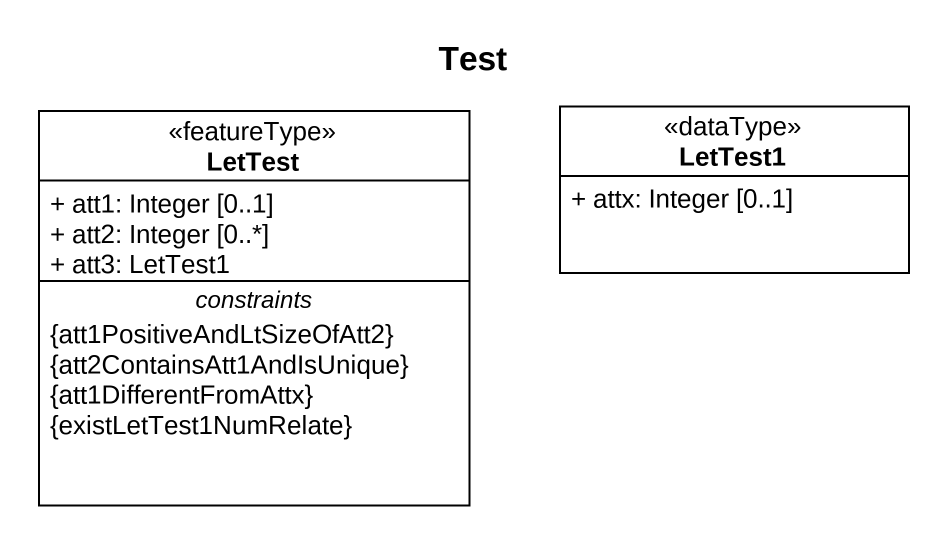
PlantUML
@startuml
title Test
hide circle
hide empty members
skinparam classAttributeIconSize 0
class LetTest <<featureType>> {
  + att1: Integer [0..1]
  + att2: Integer [0..*]
  + att3: LetTest1
  -- constraints --
  {att1PositiveAndLtSizeOfAtt2}
  {att2ContainsAtt1AndIsUnique}
  {att1DifferentFromAttx}
  {existLetTest1NumRelate}
}
class LetTest1 <<dataType>> {
  + attx: Integer [0..1]
}
@enduml
